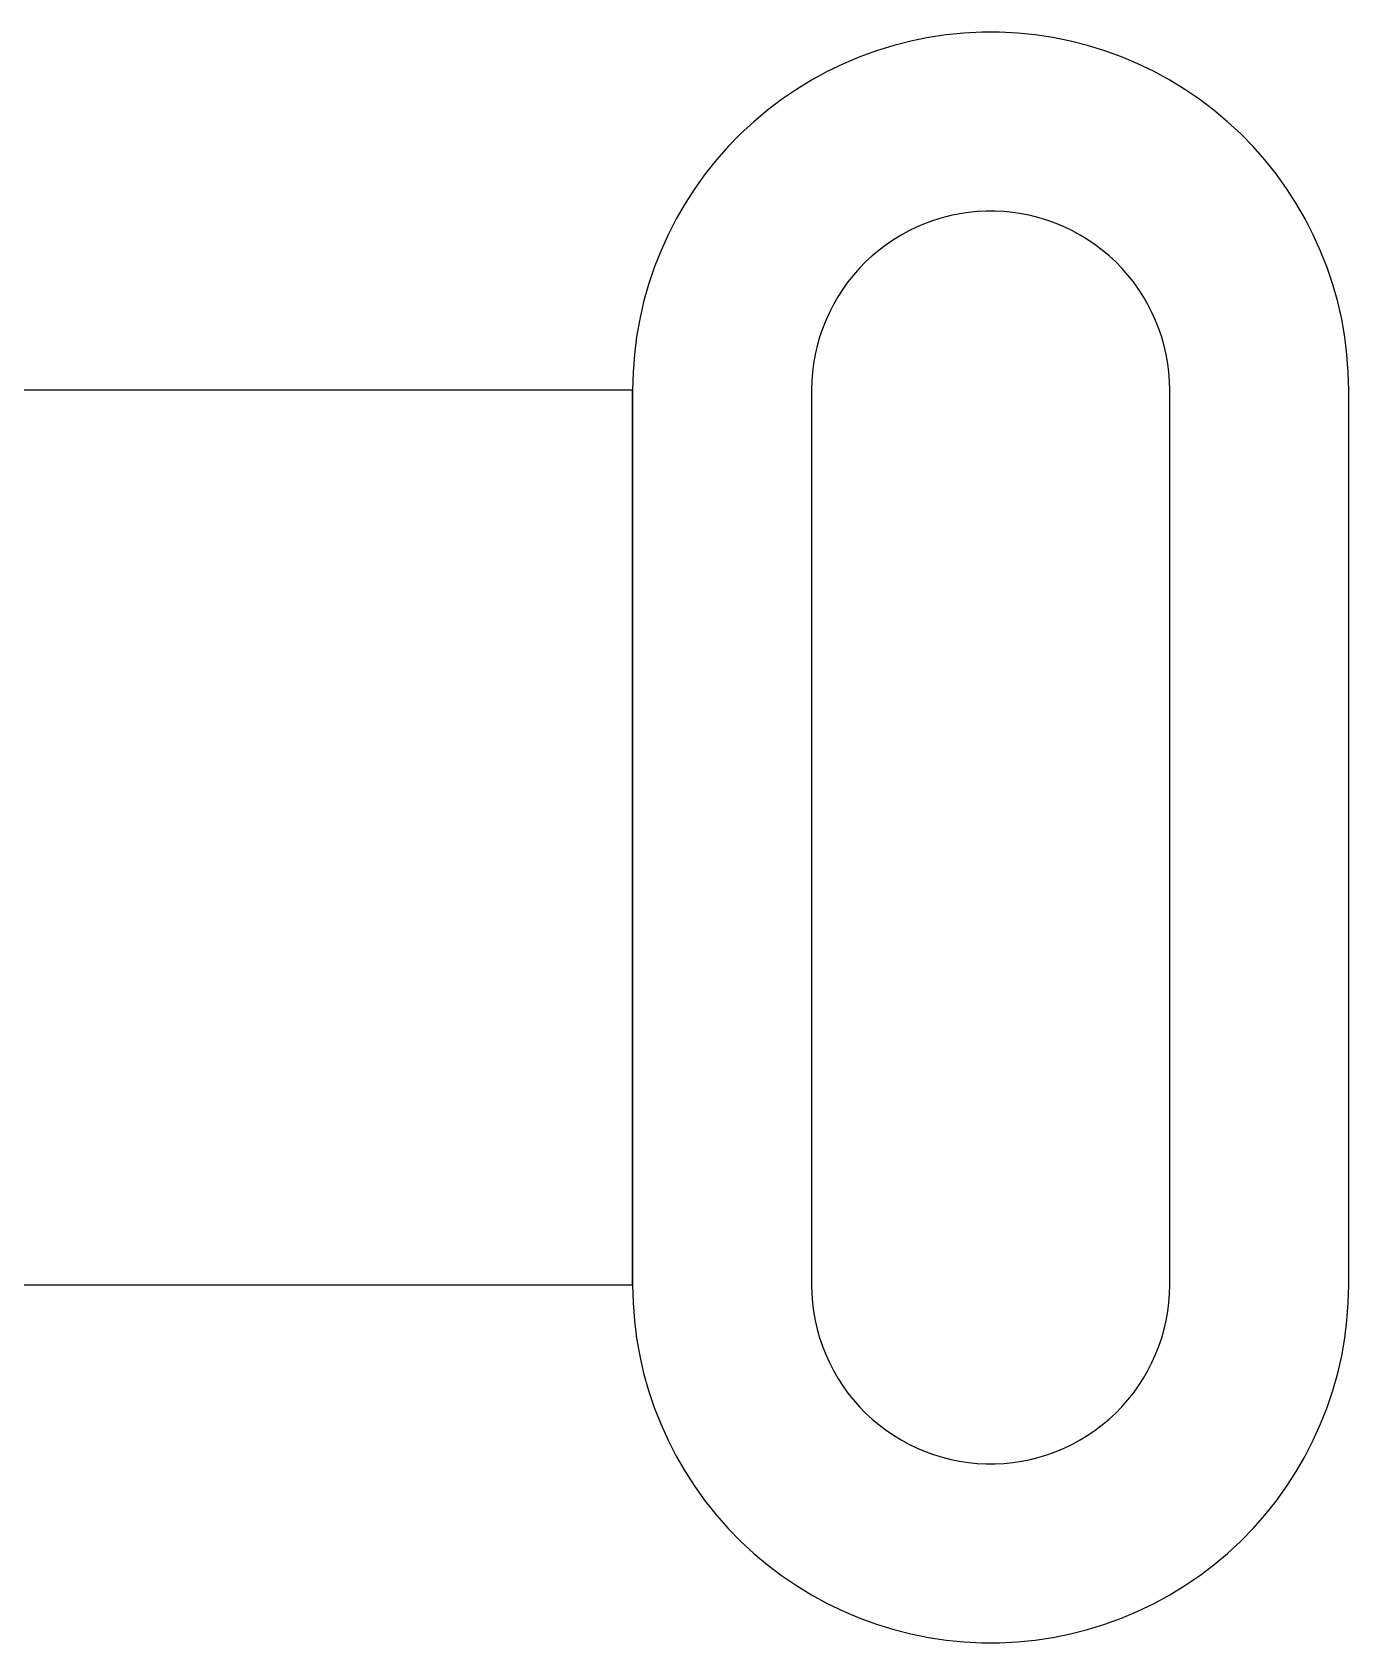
# Model space of a CAD drawing. Extents: x 0 to 2.18, y 0 to 1.81.
# Drawn here: x 0.96 to 1.385, y 0.796 to 1.315 of the extents above; entities that cross this region are included whole.
import ezdxf

# ---------------------------------------------------------------- set-up
doc = ezdxf.new("R2010")
doc.units = 0
doc.linetypes.add('HIDDEN', pattern=[9, 6, -3])
doc.layers.add('FRONT', color=7, linetype='CONTINUOUS')
doc.layers.add('FRONT_HID', color=7, linetype='HIDDEN')

msp = doc.modelspace()

# ---------------------------------------------------------------- linework, layer by layer
at = {"layer": 'FRONT'}
for p, q in [((1.249194, 1.313596), (1.243555, 1.312456)), ((1.254883, 1.314453), (1.249194, 1.313596)), ((1.260608, 1.315026), (1.254883, 1.314453)), ((1.266354, 1.315313), (1.260608, 1.315026)), ((1.272107, 1.315313), (1.266354, 1.315313)), ((1.277853, 1.315026), (1.272107, 1.315313)), ((1.283578, 1.314453), (1.277853, 1.315026)), ((1.289267, 1.313596), (1.283578, 1.314453)), ((1.294906, 1.312456), (1.289267, 1.313596)), ((1.232482, 1.30934), (1.227076, 1.307373)), ((1.23798, 1.311036), (1.232482, 1.30934)), ((1.243555, 1.312456), (1.23798, 1.311036)), ((1.300481, 1.311036), (1.294906, 1.312456)), ((1.305979, 1.30934), (1.300481, 1.311036)), ((1.311385, 1.307373), (1.305979, 1.30934)), ((1.221774, 1.305138), (1.216591, 1.302642)), ((1.227076, 1.307373), (1.221774, 1.305138)), ((1.316687, 1.305138), (1.311385, 1.307373)), ((1.32187, 1.302642), (1.316687, 1.305138)), ((1.211538, 1.29989), (1.206629, 1.29689)), ((1.216591, 1.302642), (1.211538, 1.29989)), ((1.326923, 1.29989), (1.32187, 1.302642)), ((1.331832, 1.29689), (1.326923, 1.29989)), ((1.201875, 1.293649), (1.197289, 1.290175)), ((1.206629, 1.29689), (1.201875, 1.293649)), ((1.336585, 1.293649), (1.331832, 1.29689)), ((1.341172, 1.290175), (1.336585, 1.293649)), ((1.197289, 1.290175), (1.192882, 1.286477)), ((1.345579, 1.286477), (1.341172, 1.290175)), ((1.188665, 1.282564), (1.184647, 1.278446)), ((1.192882, 1.286477), (1.188665, 1.282564)), ((1.349796, 1.282564), (1.345579, 1.286477)), ((1.353813, 1.278446), (1.349796, 1.282564)), ((1.184647, 1.278446), (1.180841, 1.274132)), ((1.35762, 1.274132), (1.353813, 1.278446)), ((1.180841, 1.274132), (1.177254, 1.269634)), ((1.361207, 1.269634), (1.35762, 1.274132)), ((1.177254, 1.269634), (1.173895, 1.264963)), ((1.364566, 1.264963), (1.361207, 1.269634)), ((1.173895, 1.264963), (1.170774, 1.26013)), ((1.367687, 1.26013), (1.364566, 1.264963)), ((1.170774, 1.26013), (1.167897, 1.255147)), ((1.259212, 1.25678), (1.256393, 1.25621)), ((1.262057, 1.257209), (1.259212, 1.25678)), ((1.264919, 1.257495), (1.262057, 1.257209)), ((1.267792, 1.257639), (1.264919, 1.257495)), ((1.270669, 1.257639), (1.267792, 1.257639)), ((1.273542, 1.257495), (1.270669, 1.257639)), ((1.276404, 1.257209), (1.273542, 1.257495)), ((1.279249, 1.25678), (1.276404, 1.257209)), ((1.282068, 1.25621), (1.279249, 1.25678)), ((1.370564, 1.255147), (1.367687, 1.26013)), ((1.167897, 1.255147), (1.165272, 1.250028)), ((1.242911, 1.251303), (1.240384, 1.249927)), ((1.245502, 1.252551), (1.242911, 1.251303)), ((1.248153, 1.253668), (1.245502, 1.252551)), ((1.250856, 1.254652), (1.248153, 1.253668)), ((1.253605, 1.2555), (1.250856, 1.254652)), ((1.256393, 1.25621), (1.253605, 1.2555)), ((1.284856, 1.2555), (1.282068, 1.25621)), ((1.287605, 1.254652), (1.284856, 1.2555)), ((1.290308, 1.253668), (1.287605, 1.254652)), ((1.292958, 1.252551), (1.290308, 1.253668)), ((1.29555, 1.251303), (1.292958, 1.252551)), ((1.298077, 1.249927), (1.29555, 1.251303)), ((1.373188, 1.250028), (1.370564, 1.255147)), ((1.165272, 1.250028), (1.162906, 1.244784)), ((1.235553, 1.246807), (1.23326, 1.24507)), ((1.23793, 1.248427), (1.235553, 1.246807)), ((1.240384, 1.249927), (1.23793, 1.248427)), ((1.300531, 1.248427), (1.298077, 1.249927)), ((1.302908, 1.246807), (1.300531, 1.248427)), ((1.305201, 1.24507), (1.302908, 1.246807)), ((1.375555, 1.244784), (1.373188, 1.250028)), ((1.162906, 1.244784), (1.160804, 1.239428)), ((1.228947, 1.241264), (1.226939, 1.239205)), ((1.231056, 1.243221), (1.228947, 1.241264)), ((1.23326, 1.24507), (1.231056, 1.243221)), ((1.307405, 1.243221), (1.305201, 1.24507)), ((1.309513, 1.241264), (1.307405, 1.243221)), ((1.311522, 1.239205), (1.309513, 1.241264)), ((1.377656, 1.239428), (1.375555, 1.244784)), ((1.160804, 1.239428), (1.158972, 1.233974)), ((1.225036, 1.237048), (1.223242, 1.234799)), ((1.226939, 1.239205), (1.225036, 1.237048)), ((1.313425, 1.237048), (1.311522, 1.239205)), ((1.315219, 1.234799), (1.313425, 1.237048)), ((1.379489, 1.233974), (1.377656, 1.239428)), ((1.158972, 1.233974), (1.157414, 1.228436)), ((1.221563, 1.232463), (1.220002, 1.230047)), ((1.223242, 1.234799), (1.221563, 1.232463)), ((1.316898, 1.232463), (1.315219, 1.234799)), ((1.318459, 1.230047), (1.316898, 1.232463)), ((1.381047, 1.228436), (1.379489, 1.233974)), ((1.157414, 1.228436), (1.156134, 1.222827)), ((1.218564, 1.227556), (1.217251, 1.224996)), ((1.220002, 1.230047), (1.218564, 1.227556)), ((1.319897, 1.227556), (1.318459, 1.230047)), ((1.321209, 1.224996), (1.319897, 1.227556)), ((1.382327, 1.222827), (1.381047, 1.228436)), ((1.156134, 1.222827), (1.155135, 1.217161)), ((1.216068, 1.222374), (1.215017, 1.219696)), ((1.217251, 1.224996), (1.216068, 1.222374)), ((1.322392, 1.222374), (1.321209, 1.224996)), ((1.323443, 1.219696), (1.322392, 1.222374)), ((1.383326, 1.217161), (1.382327, 1.222827)), ((1.155135, 1.217161), (1.154419, 1.211453)), ((1.214101, 1.216969), (1.213322, 1.2142)), ((1.215017, 1.219696), (1.214101, 1.216969)), ((1.32436, 1.216969), (1.323443, 1.219696)), ((1.325139, 1.2142), (1.32436, 1.216969)), ((1.384042, 1.211453), (1.383326, 1.217161)), ((1.154419, 1.211453), (1.153989, 1.205716)), ((1.212682, 1.211396), (1.212182, 1.208563)), ((1.213322, 1.2142), (1.212682, 1.211396)), ((1.325779, 1.211396), (1.325139, 1.2142)), ((1.326278, 1.208563), (1.325779, 1.211396)), ((1.384472, 1.205716), (1.384042, 1.211453)), ((1.153989, 1.205716), (1.153846, 1.199964)), ((1.211825, 1.205708), (1.21161, 1.20284)), ((1.212182, 1.208563), (1.211825, 1.205708)), ((1.326636, 1.205708), (1.326278, 1.208563)), ((1.326851, 1.20284), (1.326636, 1.205708)), ((1.384615, 1.199964), (1.384472, 1.205716)), ((1.153846, 1.199964), (0.891316, 1.199964)), ((1.153846, 1.199964), (1.153846, 0.911503)), ((1.21161, 1.20284), (1.211538, 1.199964)), ((1.211538, 1.199964), (1.211538, 0.911503)), ((1.326923, 1.199964), (1.326851, 1.20284)), ((1.326923, 0.911503), (1.326923, 1.199964)), ((1.384615, 0.911503), (1.384615, 1.199964)), ((0.891316, 0.911503), (1.153846, 0.911503)), ((1.153846, 0.911503), (1.153989, 0.905751)), ((1.211538, 0.911503), (1.21161, 0.908627)), ((1.21161, 0.908627), (1.211825, 0.905758)), ((1.326636, 0.905758), (1.326851, 0.908627)), ((1.326851, 0.908627), (1.326923, 0.911503)), ((1.384472, 0.905751), (1.384615, 0.911503)), ((1.153989, 0.905751), (1.154419, 0.900014)), ((1.211825, 0.905758), (1.212182, 0.902904)), ((1.326278, 0.902904), (1.326636, 0.905758)), ((1.384042, 0.900014), (1.384472, 0.905751)), ((1.154419, 0.900014), (1.155135, 0.894305)), ((1.212182, 0.902904), (1.212682, 0.900071)), ((1.212682, 0.900071), (1.213322, 0.897267)), ((1.325139, 0.897267), (1.325779, 0.900071)), ((1.325779, 0.900071), (1.326278, 0.902904)), ((1.383326, 0.894305), (1.384042, 0.900014)), ((1.155135, 0.894305), (1.156134, 0.88864)), ((1.213322, 0.897267), (1.214101, 0.894497)), ((1.214101, 0.894497), (1.215017, 0.891771)), ((1.323443, 0.891771), (1.32436, 0.894497)), ((1.32436, 0.894497), (1.325139, 0.897267)), ((1.382327, 0.88864), (1.383326, 0.894305)), ((1.156134, 0.88864), (1.157414, 0.883031)), ((1.215017, 0.891771), (1.216068, 0.889093)), ((1.216068, 0.889093), (1.217251, 0.886471)), ((1.321209, 0.886471), (1.322392, 0.889093)), ((1.322392, 0.889093), (1.323443, 0.891771)), ((1.381047, 0.883031), (1.382327, 0.88864)), ((1.157414, 0.883031), (1.158972, 0.877492)), ((1.217251, 0.886471), (1.218564, 0.883911)), ((1.218564, 0.883911), (1.220002, 0.88142)), ((1.318459, 0.88142), (1.319897, 0.883911)), ((1.319897, 0.883911), (1.321209, 0.886471)), ((1.379489, 0.877492), (1.381047, 0.883031)), ((1.158972, 0.877492), (1.160804, 0.872039)), ((1.220002, 0.88142), (1.221563, 0.879003)), ((1.221563, 0.879003), (1.223242, 0.876668)), ((1.315219, 0.876668), (1.316898, 0.879003)), ((1.316898, 0.879003), (1.318459, 0.88142)), ((1.377656, 0.872039), (1.379489, 0.877492)), ((1.223242, 0.876668), (1.225036, 0.874419)), ((1.225036, 0.874419), (1.226939, 0.872262)), ((1.226939, 0.872262), (1.228947, 0.870203)), ((1.309513, 0.870203), (1.311522, 0.872262)), ((1.311522, 0.872262), (1.313425, 0.874419)), ((1.313425, 0.874419), (1.315219, 0.876668)), ((1.160804, 0.872039), (1.162906, 0.866683)), ((1.228947, 0.870203), (1.231056, 0.868246)), ((1.231056, 0.868246), (1.23326, 0.866397)), ((1.305201, 0.866397), (1.307405, 0.868246)), ((1.307405, 0.868246), (1.309513, 0.870203)), ((1.375555, 0.866683), (1.377656, 0.872039)), ((1.162906, 0.866683), (1.165272, 0.861439)), ((1.23326, 0.866397), (1.235553, 0.86466)), ((1.235553, 0.86466), (1.23793, 0.86304)), ((1.23793, 0.86304), (1.240384, 0.86154)), ((1.298077, 0.86154), (1.300531, 0.86304)), ((1.300531, 0.86304), (1.302908, 0.86466)), ((1.302908, 0.86466), (1.305201, 0.866397)), ((1.373188, 0.861439), (1.375555, 0.866683)), ((1.165272, 0.861439), (1.167897, 0.856319)), ((1.240384, 0.86154), (1.242911, 0.860164)), ((1.242911, 0.860164), (1.245502, 0.858916)), ((1.245502, 0.858916), (1.248153, 0.857798)), ((1.248153, 0.857798), (1.250856, 0.856814)), ((1.250856, 0.856814), (1.253605, 0.855967)), ((1.284856, 0.855967), (1.287605, 0.856814)), ((1.287605, 0.856814), (1.290308, 0.857798)), ((1.290308, 0.857798), (1.292958, 0.858916)), ((1.292958, 0.858916), (1.29555, 0.860164)), ((1.29555, 0.860164), (1.298077, 0.86154)), ((1.370564, 0.856319), (1.373188, 0.861439)), ((1.167897, 0.856319), (1.170774, 0.851337)), ((1.253605, 0.855967), (1.256393, 0.855257)), ((1.256393, 0.855257), (1.259212, 0.854687)), ((1.259212, 0.854687), (1.262057, 0.854258)), ((1.262057, 0.854258), (1.264919, 0.853972)), ((1.264919, 0.853972), (1.267792, 0.853828)), ((1.267792, 0.853828), (1.270669, 0.853828)), ((1.270669, 0.853828), (1.273542, 0.853972)), ((1.273542, 0.853972), (1.276404, 0.854258)), ((1.276404, 0.854258), (1.279249, 0.854687)), ((1.279249, 0.854687), (1.282068, 0.855257)), ((1.282068, 0.855257), (1.284856, 0.855967)), ((1.367687, 0.851337), (1.370564, 0.856319)), ((1.170774, 0.851337), (1.173895, 0.846504)), ((1.173895, 0.846504), (1.177254, 0.841833)), ((1.361207, 0.841833), (1.364566, 0.846504)), ((1.364566, 0.846504), (1.367687, 0.851337)), ((1.177254, 0.841833), (1.180841, 0.837335)), ((1.35762, 0.837335), (1.361207, 0.841833)), ((1.180841, 0.837335), (1.184647, 0.833021)), ((1.353813, 0.833021), (1.35762, 0.837335)), ((1.184647, 0.833021), (1.188665, 0.828903)), ((1.349796, 0.828903), (1.353813, 0.833021)), ((1.188665, 0.828903), (1.192882, 0.824989)), ((1.345579, 0.824989), (1.349796, 0.828903)), ((1.192882, 0.824989), (1.197289, 0.821291)), ((1.197289, 0.821291), (1.201875, 0.817817)), ((1.336585, 0.817817), (1.341172, 0.821291)), ((1.341172, 0.821291), (1.345579, 0.824989)), ((1.201875, 0.817817), (1.206629, 0.814577)), ((1.331832, 0.814577), (1.336585, 0.817817)), ((1.206629, 0.814577), (1.211538, 0.811577)), ((1.211538, 0.811577), (1.216591, 0.808825)), ((1.32187, 0.808825), (1.326923, 0.811577)), ((1.326923, 0.811577), (1.331832, 0.814577)), ((1.216591, 0.808825), (1.221774, 0.806329)), ((1.221774, 0.806329), (1.227076, 0.804094)), ((1.311385, 0.804094), (1.316687, 0.806329)), ((1.316687, 0.806329), (1.32187, 0.808825)), ((1.227076, 0.804094), (1.232482, 0.802126)), ((1.232482, 0.802126), (1.23798, 0.800431)), ((1.23798, 0.800431), (1.243555, 0.799011)), ((1.294906, 0.799011), (1.300481, 0.800431)), ((1.300481, 0.800431), (1.305979, 0.802126)), ((1.305979, 0.802126), (1.311385, 0.804094)), ((1.243555, 0.799011), (1.249194, 0.797871)), ((1.249194, 0.797871), (1.254883, 0.797013)), ((1.254883, 0.797013), (1.260608, 0.796441)), ((1.260608, 0.796441), (1.266354, 0.796154)), ((1.266354, 0.796154), (1.272107, 0.796154)), ((1.272107, 0.796154), (1.277853, 0.796441)), ((1.277853, 0.796441), (1.283578, 0.797013)), ((1.283578, 0.797013), (1.289267, 0.797871)), ((1.289267, 0.797871), (1.294906, 0.799011))]:
    msp.add_line(p, q, dxfattribs=at)
at = {"layer": 'FRONT_HID', "linetype": 'HIDDEN'}
for p, q in [((1.249194, 1.313596), (1.243555, 1.312456)), ((1.249194, 1.313596), (1.243555, 1.312456)), ((1.254883, 1.314453), (1.249194, 1.313596)), ((1.254883, 1.314453), (1.249194, 1.313596)), ((1.260608, 1.315026), (1.254883, 1.314453)), ((1.260608, 1.315026), (1.254883, 1.314453)), ((1.266354, 1.315313), (1.260608, 1.315026)), ((1.266354, 1.315313), (1.260608, 1.315026)), ((1.272107, 1.315313), (1.266354, 1.315313)), ((1.272107, 1.315313), (1.266354, 1.315313)), ((1.277853, 1.315026), (1.272107, 1.315313)), ((1.277853, 1.315026), (1.272107, 1.315313)), ((1.283578, 1.314453), (1.277853, 1.315026)), ((1.283578, 1.314453), (1.277853, 1.315026)), ((1.289267, 1.313596), (1.283578, 1.314453)), ((1.289267, 1.313596), (1.283578, 1.314453)), ((1.294906, 1.312456), (1.289267, 1.313596)), ((1.294906, 1.312456), (1.289267, 1.313596)), ((1.232482, 1.30934), (1.227076, 1.307373)), ((1.232482, 1.30934), (1.227076, 1.307373)), ((1.23798, 1.311036), (1.232482, 1.30934)), ((1.23798, 1.311036), (1.232482, 1.30934)), ((1.243555, 1.312456), (1.23798, 1.311036)), ((1.243555, 1.312456), (1.23798, 1.311036)), ((1.300481, 1.311036), (1.294906, 1.312456)), ((1.300481, 1.311036), (1.294906, 1.312456)), ((1.305979, 1.30934), (1.300481, 1.311036)), ((1.305979, 1.30934), (1.300481, 1.311036)), ((1.311385, 1.307373), (1.305979, 1.30934)), ((1.311385, 1.307373), (1.305979, 1.30934)), ((1.221774, 1.305138), (1.216591, 1.302642)), ((1.221774, 1.305138), (1.216591, 1.302642)), ((1.227076, 1.307373), (1.221774, 1.305138)), ((1.227076, 1.307373), (1.221774, 1.305138)), ((1.316687, 1.305138), (1.311385, 1.307373)), ((1.316687, 1.305138), (1.311385, 1.307373)), ((1.32187, 1.302642), (1.316687, 1.305138)), ((1.32187, 1.302642), (1.316687, 1.305138)), ((1.211538, 1.29989), (1.206629, 1.29689)), ((1.211538, 1.29989), (1.206629, 1.29689)), ((1.216591, 1.302642), (1.211538, 1.29989)), ((1.216591, 1.302642), (1.211538, 1.29989)), ((1.326923, 1.29989), (1.32187, 1.302642)), ((1.326923, 1.29989), (1.32187, 1.302642)), ((1.331832, 1.29689), (1.326923, 1.29989)), ((1.331832, 1.29689), (1.326923, 1.29989)), ((1.201875, 1.293649), (1.197289, 1.290175)), ((1.201875, 1.293649), (1.197289, 1.290175)), ((1.206629, 1.29689), (1.201875, 1.293649)), ((1.206629, 1.29689), (1.201875, 1.293649)), ((1.336585, 1.293649), (1.331832, 1.29689)), ((1.336585, 1.293649), (1.331832, 1.29689)), ((1.341172, 1.290175), (1.336585, 1.293649)), ((1.341172, 1.290175), (1.336585, 1.293649)), ((1.197289, 1.290175), (1.192882, 1.286477)), ((1.197289, 1.290175), (1.192882, 1.286477)), ((1.345579, 1.286477), (1.341172, 1.290175)), ((1.345579, 1.286477), (1.341172, 1.290175)), ((1.188665, 1.282564), (1.184647, 1.278446)), ((1.188665, 1.282564), (1.184647, 1.278446)), ((1.192882, 1.286477), (1.188665, 1.282564)), ((1.192882, 1.286477), (1.188665, 1.282564)), ((1.349796, 1.282564), (1.345579, 1.286477)), ((1.349796, 1.282564), (1.345579, 1.286477)), ((1.353813, 1.278446), (1.349796, 1.282564)), ((1.353813, 1.278446), (1.349796, 1.282564)), ((1.184647, 1.278446), (1.180841, 1.274132)), ((1.184647, 1.278446), (1.180841, 1.274132)), ((1.35762, 1.274132), (1.353813, 1.278446)), ((1.35762, 1.274132), (1.353813, 1.278446)), ((1.180841, 1.274132), (1.177254, 1.269634)), ((1.180841, 1.274132), (1.177254, 1.269634)), ((1.361207, 1.269634), (1.35762, 1.274132)), ((1.361207, 1.269634), (1.35762, 1.274132)), ((1.177254, 1.269634), (1.173895, 1.264963)), ((1.177254, 1.269634), (1.173895, 1.264963)), ((1.364566, 1.264963), (1.361207, 1.269634)), ((1.364566, 1.264963), (1.361207, 1.269634)), ((1.173895, 1.264963), (1.170774, 1.26013)), ((1.173895, 1.264963), (1.170774, 1.26013)), ((1.367687, 1.26013), (1.364566, 1.264963)), ((1.367687, 1.26013), (1.364566, 1.264963)), ((1.170774, 1.26013), (1.167897, 1.255147)), ((1.170774, 1.26013), (1.167897, 1.255147)), ((1.259212, 1.25678), (1.256393, 1.25621)), ((1.259212, 1.25678), (1.256393, 1.25621)), ((1.262057, 1.257209), (1.259212, 1.25678)), ((1.262057, 1.257209), (1.259212, 1.25678)), ((1.264919, 1.257495), (1.262057, 1.257209)), ((1.264919, 1.257495), (1.262057, 1.257209)), ((1.267792, 1.257639), (1.264919, 1.257495)), ((1.267792, 1.257639), (1.264919, 1.257495)), ((1.270669, 1.257639), (1.267792, 1.257639)), ((1.270669, 1.257639), (1.267792, 1.257639)), ((1.273542, 1.257495), (1.270669, 1.257639)), ((1.273542, 1.257495), (1.270669, 1.257639)), ((1.276404, 1.257209), (1.273542, 1.257495)), ((1.276404, 1.257209), (1.273542, 1.257495)), ((1.279249, 1.25678), (1.276404, 1.257209)), ((1.279249, 1.25678), (1.276404, 1.257209)), ((1.282068, 1.25621), (1.279249, 1.25678)), ((1.282068, 1.25621), (1.279249, 1.25678)), ((1.370564, 1.255147), (1.367687, 1.26013)), ((1.370564, 1.255147), (1.367687, 1.26013)), ((1.167897, 1.255147), (1.165272, 1.250028)), ((1.167897, 1.255147), (1.165272, 1.250028)), ((1.242911, 1.251303), (1.240384, 1.249927)), ((1.242911, 1.251303), (1.240384, 1.249927)), ((1.245502, 1.252551), (1.242911, 1.251303)), ((1.245502, 1.252551), (1.242911, 1.251303)), ((1.248153, 1.253668), (1.245502, 1.252551)), ((1.248153, 1.253668), (1.245502, 1.252551)), ((1.250856, 1.254652), (1.248153, 1.253668)), ((1.250856, 1.254652), (1.248153, 1.253668)), ((1.253605, 1.2555), (1.250856, 1.254652)), ((1.253605, 1.2555), (1.250856, 1.254652)), ((1.256393, 1.25621), (1.253605, 1.2555)), ((1.256393, 1.25621), (1.253605, 1.2555)), ((1.284856, 1.2555), (1.282068, 1.25621)), ((1.284856, 1.2555), (1.282068, 1.25621)), ((1.287605, 1.254652), (1.284856, 1.2555)), ((1.287605, 1.254652), (1.284856, 1.2555)), ((1.290308, 1.253668), (1.287605, 1.254652)), ((1.290308, 1.253668), (1.287605, 1.254652)), ((1.292958, 1.252551), (1.290308, 1.253668)), ((1.292958, 1.252551), (1.290308, 1.253668)), ((1.29555, 1.251303), (1.292958, 1.252551)), ((1.29555, 1.251303), (1.292958, 1.252551)), ((1.298077, 1.249927), (1.29555, 1.251303)), ((1.298077, 1.249927), (1.29555, 1.251303)), ((1.373188, 1.250028), (1.370564, 1.255147)), ((1.373188, 1.250028), (1.370564, 1.255147)), ((1.165272, 1.250028), (1.162906, 1.244784)), ((1.165272, 1.250028), (1.162906, 1.244784)), ((1.235553, 1.246807), (1.23326, 1.24507)), ((1.235553, 1.246807), (1.23326, 1.24507)), ((1.23793, 1.248427), (1.235553, 1.246807)), ((1.23793, 1.248427), (1.235553, 1.246807)), ((1.240384, 1.249927), (1.23793, 1.248427)), ((1.240384, 1.249927), (1.23793, 1.248427)), ((1.300531, 1.248427), (1.298077, 1.249927)), ((1.300531, 1.248427), (1.298077, 1.249927)), ((1.302908, 1.246807), (1.300531, 1.248427)), ((1.302908, 1.246807), (1.300531, 1.248427)), ((1.305201, 1.24507), (1.302908, 1.246807)), ((1.305201, 1.24507), (1.302908, 1.246807)), ((1.375555, 1.244784), (1.373188, 1.250028)), ((1.375555, 1.244784), (1.373188, 1.250028)), ((1.162906, 1.244784), (1.160804, 1.239428)), ((1.162906, 1.244784), (1.160804, 1.239428)), ((1.228947, 1.241264), (1.226939, 1.239205)), ((1.228947, 1.241264), (1.226939, 1.239205)), ((1.231056, 1.243221), (1.228947, 1.241264)), ((1.231056, 1.243221), (1.228947, 1.241264)), ((1.23326, 1.24507), (1.231056, 1.243221)), ((1.23326, 1.24507), (1.231056, 1.243221)), ((1.307405, 1.243221), (1.305201, 1.24507)), ((1.307405, 1.243221), (1.305201, 1.24507)), ((1.309513, 1.241264), (1.307405, 1.243221)), ((1.309513, 1.241264), (1.307405, 1.243221)), ((1.311522, 1.239205), (1.309513, 1.241264)), ((1.311522, 1.239205), (1.309513, 1.241264)), ((1.377656, 1.239428), (1.375555, 1.244784)), ((1.377656, 1.239428), (1.375555, 1.244784)), ((1.160804, 1.239428), (1.158972, 1.233974)), ((1.160804, 1.239428), (1.158972, 1.233974)), ((1.225036, 1.237048), (1.223242, 1.234799)), ((1.225036, 1.237048), (1.223242, 1.234799)), ((1.226939, 1.239205), (1.225036, 1.237048)), ((1.226939, 1.239205), (1.225036, 1.237048)), ((1.313425, 1.237048), (1.311522, 1.239205)), ((1.313425, 1.237048), (1.311522, 1.239205)), ((1.315219, 1.234799), (1.313425, 1.237048)), ((1.315219, 1.234799), (1.313425, 1.237048)), ((1.379489, 1.233974), (1.377656, 1.239428)), ((1.379489, 1.233974), (1.377656, 1.239428)), ((1.158972, 1.233974), (1.157414, 1.228436)), ((1.158972, 1.233974), (1.157414, 1.228436)), ((1.221563, 1.232463), (1.220002, 1.230047)), ((1.221563, 1.232463), (1.220002, 1.230047)), ((1.223242, 1.234799), (1.221563, 1.232463)), ((1.223242, 1.234799), (1.221563, 1.232463)), ((1.316898, 1.232463), (1.315219, 1.234799)), ((1.316898, 1.232463), (1.315219, 1.234799)), ((1.318459, 1.230047), (1.316898, 1.232463)), ((1.318459, 1.230047), (1.316898, 1.232463)), ((1.381047, 1.228436), (1.379489, 1.233974)), ((1.381047, 1.228436), (1.379489, 1.233974)), ((1.157414, 1.228436), (1.156134, 1.222827)), ((1.157414, 1.228436), (1.156134, 1.222827)), ((1.218564, 1.227556), (1.217251, 1.224996)), ((1.218564, 1.227556), (1.217251, 1.224996)), ((1.220002, 1.230047), (1.218564, 1.227556)), ((1.220002, 1.230047), (1.218564, 1.227556)), ((1.319897, 1.227556), (1.318459, 1.230047)), ((1.319897, 1.227556), (1.318459, 1.230047)), ((1.321209, 1.224996), (1.319897, 1.227556)), ((1.321209, 1.224996), (1.319897, 1.227556)), ((1.382327, 1.222827), (1.381047, 1.228436)), ((1.382327, 1.222827), (1.381047, 1.228436)), ((1.156134, 1.222827), (1.155135, 1.217161)), ((1.156134, 1.222827), (1.155135, 1.217161)), ((1.216068, 1.222374), (1.215017, 1.219696)), ((1.216068, 1.222374), (1.215017, 1.219696)), ((1.217251, 1.224996), (1.216068, 1.222374)), ((1.217251, 1.224996), (1.216068, 1.222374)), ((1.322392, 1.222374), (1.321209, 1.224996)), ((1.322392, 1.222374), (1.321209, 1.224996)), ((1.323443, 1.219696), (1.322392, 1.222374)), ((1.323443, 1.219696), (1.322392, 1.222374)), ((1.383326, 1.217161), (1.382327, 1.222827)), ((1.383326, 1.217161), (1.382327, 1.222827)), ((1.155135, 1.217161), (1.154419, 1.211453)), ((1.155135, 1.217161), (1.154419, 1.211453)), ((1.214101, 1.216969), (1.213322, 1.2142)), ((1.214101, 1.216969), (1.213322, 1.2142)), ((1.215017, 1.219696), (1.214101, 1.216969)), ((1.215017, 1.219696), (1.214101, 1.216969)), ((1.32436, 1.216969), (1.323443, 1.219696)), ((1.32436, 1.216969), (1.323443, 1.219696)), ((1.325139, 1.2142), (1.32436, 1.216969)), ((1.325139, 1.2142), (1.32436, 1.216969)), ((1.384042, 1.211453), (1.383326, 1.217161)), ((1.384042, 1.211453), (1.383326, 1.217161)), ((1.154419, 1.211453), (1.153989, 1.205716)), ((1.154419, 1.211453), (1.153989, 1.205716)), ((1.212682, 1.211396), (1.212182, 1.208563)), ((1.212682, 1.211396), (1.212182, 1.208563)), ((1.213322, 1.2142), (1.212682, 1.211396)), ((1.213322, 1.2142), (1.212682, 1.211396)), ((1.325779, 1.211396), (1.325139, 1.2142)), ((1.325779, 1.211396), (1.325139, 1.2142)), ((1.326278, 1.208563), (1.325779, 1.211396)), ((1.326278, 1.208563), (1.325779, 1.211396)), ((1.384472, 1.205716), (1.384042, 1.211453)), ((1.384472, 1.205716), (1.384042, 1.211453)), ((1.153989, 1.205716), (1.153846, 1.199964)), ((1.153989, 1.205716), (1.153846, 1.199964)), ((1.211825, 1.205708), (1.21161, 1.20284)), ((1.211825, 1.205708), (1.21161, 1.20284)), ((1.212182, 1.208563), (1.211825, 1.205708)), ((1.212182, 1.208563), (1.211825, 1.205708)), ((1.326636, 1.205708), (1.326278, 1.208563)), ((1.326636, 1.205708), (1.326278, 1.208563)), ((1.326851, 1.20284), (1.326636, 1.205708)), ((1.326851, 1.20284), (1.326636, 1.205708)), ((1.384615, 1.199964), (1.384472, 1.205716)), ((1.384615, 1.199964), (1.384472, 1.205716)), ((1.153846, 1.199964), (0.891316, 1.199964)), ((1.153846, 1.199964), (0.891316, 1.199964)), ((1.153846, 0.911503), (1.153846, 1.199964)), ((1.153846, 0.911503), (1.153846, 1.199964)), ((1.153846, 1.199964), (1.153846, 0.911503)), ((1.21161, 1.20284), (1.211538, 1.199964)), ((1.21161, 1.20284), (1.211538, 1.199964)), ((1.211538, 1.199964), (1.211538, 0.911503)), ((1.211538, 1.199964), (1.211538, 0.911503)), ((1.326923, 1.199964), (1.326851, 1.20284)), ((1.326923, 1.199964), (1.326851, 1.20284)), ((1.326923, 0.911503), (1.326923, 1.199964)), ((1.326923, 0.911503), (1.326923, 1.199964)), ((1.384615, 0.911503), (1.384615, 1.199964)), ((1.384615, 0.911503), (1.384615, 1.199964)), ((0.891316, 0.911503), (1.153846, 0.911503)), ((0.891316, 0.911503), (1.153846, 0.911503)), ((1.153846, 0.911503), (1.153989, 0.905751)), ((1.153846, 0.911503), (1.153989, 0.905751)), ((1.211538, 0.911503), (1.21161, 0.908627)), ((1.211538, 0.911503), (1.21161, 0.908627)), ((1.21161, 0.908627), (1.211825, 0.905758)), ((1.21161, 0.908627), (1.211825, 0.905758)), ((1.326636, 0.905758), (1.326851, 0.908627)), ((1.326636, 0.905758), (1.326851, 0.908627)), ((1.326851, 0.908627), (1.326923, 0.911503)), ((1.326851, 0.908627), (1.326923, 0.911503)), ((1.384472, 0.905751), (1.384615, 0.911503)), ((1.384472, 0.905751), (1.384615, 0.911503)), ((1.153989, 0.905751), (1.154419, 0.900014)), ((1.153989, 0.905751), (1.154419, 0.900014)), ((1.211825, 0.905758), (1.212182, 0.902904)), ((1.211825, 0.905758), (1.212182, 0.902904)), ((1.326278, 0.902904), (1.326636, 0.905758)), ((1.326278, 0.902904), (1.326636, 0.905758)), ((1.384042, 0.900014), (1.384472, 0.905751)), ((1.384042, 0.900014), (1.384472, 0.905751)), ((1.154419, 0.900014), (1.155135, 0.894305)), ((1.154419, 0.900014), (1.155135, 0.894305)), ((1.212182, 0.902904), (1.212682, 0.900071)), ((1.212182, 0.902904), (1.212682, 0.900071)), ((1.212682, 0.900071), (1.213322, 0.897267)), ((1.212682, 0.900071), (1.213322, 0.897267)), ((1.325139, 0.897267), (1.325779, 0.900071)), ((1.325139, 0.897267), (1.325779, 0.900071)), ((1.325779, 0.900071), (1.326278, 0.902904)), ((1.325779, 0.900071), (1.326278, 0.902904)), ((1.383326, 0.894305), (1.384042, 0.900014)), ((1.383326, 0.894305), (1.384042, 0.900014)), ((1.155135, 0.894305), (1.156134, 0.88864)), ((1.155135, 0.894305), (1.156134, 0.88864)), ((1.213322, 0.897267), (1.214101, 0.894497)), ((1.213322, 0.897267), (1.214101, 0.894497)), ((1.214101, 0.894497), (1.215017, 0.891771)), ((1.214101, 0.894497), (1.215017, 0.891771)), ((1.323443, 0.891771), (1.32436, 0.894497)), ((1.323443, 0.891771), (1.32436, 0.894497)), ((1.32436, 0.894497), (1.325139, 0.897267)), ((1.32436, 0.894497), (1.325139, 0.897267)), ((1.382327, 0.88864), (1.383326, 0.894305)), ((1.382327, 0.88864), (1.383326, 0.894305)), ((1.156134, 0.88864), (1.157414, 0.883031)), ((1.156134, 0.88864), (1.157414, 0.883031)), ((1.215017, 0.891771), (1.216068, 0.889093)), ((1.215017, 0.891771), (1.216068, 0.889093)), ((1.216068, 0.889093), (1.217251, 0.886471)), ((1.216068, 0.889093), (1.217251, 0.886471)), ((1.321209, 0.886471), (1.322392, 0.889093)), ((1.321209, 0.886471), (1.322392, 0.889093)), ((1.322392, 0.889093), (1.323443, 0.891771)), ((1.322392, 0.889093), (1.323443, 0.891771)), ((1.381047, 0.883031), (1.382327, 0.88864)), ((1.381047, 0.883031), (1.382327, 0.88864)), ((1.157414, 0.883031), (1.158972, 0.877492)), ((1.157414, 0.883031), (1.158972, 0.877492)), ((1.217251, 0.886471), (1.218564, 0.883911)), ((1.217251, 0.886471), (1.218564, 0.883911)), ((1.218564, 0.883911), (1.220002, 0.88142)), ((1.218564, 0.883911), (1.220002, 0.88142)), ((1.318459, 0.88142), (1.319897, 0.883911)), ((1.318459, 0.88142), (1.319897, 0.883911)), ((1.319897, 0.883911), (1.321209, 0.886471)), ((1.319897, 0.883911), (1.321209, 0.886471)), ((1.379489, 0.877492), (1.381047, 0.883031)), ((1.379489, 0.877492), (1.381047, 0.883031)), ((1.158972, 0.877492), (1.160804, 0.872039)), ((1.158972, 0.877492), (1.160804, 0.872039)), ((1.220002, 0.88142), (1.221563, 0.879003)), ((1.220002, 0.88142), (1.221563, 0.879003)), ((1.221563, 0.879003), (1.223242, 0.876668)), ((1.221563, 0.879003), (1.223242, 0.876668)), ((1.315219, 0.876668), (1.316898, 0.879003)), ((1.315219, 0.876668), (1.316898, 0.879003)), ((1.316898, 0.879003), (1.318459, 0.88142)), ((1.316898, 0.879003), (1.318459, 0.88142)), ((1.377656, 0.872039), (1.379489, 0.877492)), ((1.377656, 0.872039), (1.379489, 0.877492)), ((1.223242, 0.876668), (1.225036, 0.874419)), ((1.223242, 0.876668), (1.225036, 0.874419)), ((1.225036, 0.874419), (1.226939, 0.872262)), ((1.225036, 0.874419), (1.226939, 0.872262)), ((1.226939, 0.872262), (1.228947, 0.870203)), ((1.226939, 0.872262), (1.228947, 0.870203)), ((1.309513, 0.870203), (1.311522, 0.872262)), ((1.309513, 0.870203), (1.311522, 0.872262)), ((1.311522, 0.872262), (1.313425, 0.874419)), ((1.311522, 0.872262), (1.313425, 0.874419)), ((1.313425, 0.874419), (1.315219, 0.876668)), ((1.313425, 0.874419), (1.315219, 0.876668)), ((1.160804, 0.872039), (1.162906, 0.866683)), ((1.160804, 0.872039), (1.162906, 0.866683)), ((1.228947, 0.870203), (1.231056, 0.868246)), ((1.228947, 0.870203), (1.231056, 0.868246)), ((1.231056, 0.868246), (1.23326, 0.866397)), ((1.231056, 0.868246), (1.23326, 0.866397)), ((1.305201, 0.866397), (1.307405, 0.868246)), ((1.305201, 0.866397), (1.307405, 0.868246)), ((1.307405, 0.868246), (1.309513, 0.870203)), ((1.307405, 0.868246), (1.309513, 0.870203)), ((1.375555, 0.866683), (1.377656, 0.872039)), ((1.375555, 0.866683), (1.377656, 0.872039)), ((1.162906, 0.866683), (1.165272, 0.861439)), ((1.162906, 0.866683), (1.165272, 0.861439)), ((1.23326, 0.866397), (1.235553, 0.86466)), ((1.23326, 0.866397), (1.235553, 0.86466)), ((1.235553, 0.86466), (1.23793, 0.86304)), ((1.235553, 0.86466), (1.23793, 0.86304)), ((1.23793, 0.86304), (1.240384, 0.86154)), ((1.23793, 0.86304), (1.240384, 0.86154)), ((1.298077, 0.86154), (1.300531, 0.86304)), ((1.298077, 0.86154), (1.300531, 0.86304)), ((1.300531, 0.86304), (1.302908, 0.86466)), ((1.300531, 0.86304), (1.302908, 0.86466)), ((1.302908, 0.86466), (1.305201, 0.866397)), ((1.302908, 0.86466), (1.305201, 0.866397)), ((1.373188, 0.861439), (1.375555, 0.866683)), ((1.373188, 0.861439), (1.375555, 0.866683)), ((1.165272, 0.861439), (1.167897, 0.856319)), ((1.165272, 0.861439), (1.167897, 0.856319)), ((1.240384, 0.86154), (1.242911, 0.860164)), ((1.240384, 0.86154), (1.242911, 0.860164)), ((1.242911, 0.860164), (1.245502, 0.858916)), ((1.242911, 0.860164), (1.245502, 0.858916)), ((1.245502, 0.858916), (1.248153, 0.857798)), ((1.245502, 0.858916), (1.248153, 0.857798)), ((1.248153, 0.857798), (1.250856, 0.856814)), ((1.248153, 0.857798), (1.250856, 0.856814)), ((1.250856, 0.856814), (1.253605, 0.855967)), ((1.250856, 0.856814), (1.253605, 0.855967)), ((1.284856, 0.855967), (1.287605, 0.856814)), ((1.284856, 0.855967), (1.287605, 0.856814)), ((1.287605, 0.856814), (1.290308, 0.857798)), ((1.287605, 0.856814), (1.290308, 0.857798)), ((1.290308, 0.857798), (1.292958, 0.858916)), ((1.290308, 0.857798), (1.292958, 0.858916)), ((1.292958, 0.858916), (1.29555, 0.860164)), ((1.292958, 0.858916), (1.29555, 0.860164)), ((1.29555, 0.860164), (1.298077, 0.86154)), ((1.29555, 0.860164), (1.298077, 0.86154)), ((1.370564, 0.856319), (1.373188, 0.861439)), ((1.370564, 0.856319), (1.373188, 0.861439)), ((1.167897, 0.856319), (1.170774, 0.851337)), ((1.167897, 0.856319), (1.170774, 0.851337)), ((1.253605, 0.855967), (1.256393, 0.855257)), ((1.253605, 0.855967), (1.256393, 0.855257)), ((1.256393, 0.855257), (1.259212, 0.854687)), ((1.256393, 0.855257), (1.259212, 0.854687)), ((1.259212, 0.854687), (1.262057, 0.854258)), ((1.259212, 0.854687), (1.262057, 0.854258)), ((1.262057, 0.854258), (1.264919, 0.853972)), ((1.262057, 0.854258), (1.264919, 0.853972)), ((1.264919, 0.853972), (1.267792, 0.853828)), ((1.264919, 0.853972), (1.267792, 0.853828)), ((1.267792, 0.853828), (1.270669, 0.853828)), ((1.267792, 0.853828), (1.270669, 0.853828)), ((1.270669, 0.853828), (1.273542, 0.853972)), ((1.270669, 0.853828), (1.273542, 0.853972)), ((1.273542, 0.853972), (1.276404, 0.854258)), ((1.273542, 0.853972), (1.276404, 0.854258)), ((1.276404, 0.854258), (1.279249, 0.854687)), ((1.276404, 0.854258), (1.279249, 0.854687)), ((1.279249, 0.854687), (1.282068, 0.855257)), ((1.279249, 0.854687), (1.282068, 0.855257)), ((1.282068, 0.855257), (1.284856, 0.855967)), ((1.282068, 0.855257), (1.284856, 0.855967)), ((1.367687, 0.851337), (1.370564, 0.856319)), ((1.367687, 0.851337), (1.370564, 0.856319)), ((1.170774, 0.851337), (1.173895, 0.846504)), ((1.170774, 0.851337), (1.173895, 0.846504)), ((1.173895, 0.846504), (1.177254, 0.841833)), ((1.173895, 0.846504), (1.177254, 0.841833)), ((1.361207, 0.841833), (1.364566, 0.846504)), ((1.361207, 0.841833), (1.364566, 0.846504)), ((1.364566, 0.846504), (1.367687, 0.851337)), ((1.364566, 0.846504), (1.367687, 0.851337)), ((1.177254, 0.841833), (1.180841, 0.837335)), ((1.177254, 0.841833), (1.180841, 0.837335)), ((1.35762, 0.837335), (1.361207, 0.841833)), ((1.35762, 0.837335), (1.361207, 0.841833)), ((1.180841, 0.837335), (1.184647, 0.833021)), ((1.180841, 0.837335), (1.184647, 0.833021)), ((1.353813, 0.833021), (1.35762, 0.837335)), ((1.353813, 0.833021), (1.35762, 0.837335)), ((1.184647, 0.833021), (1.188665, 0.828903)), ((1.184647, 0.833021), (1.188665, 0.828903)), ((1.349796, 0.828903), (1.353813, 0.833021)), ((1.349796, 0.828903), (1.353813, 0.833021)), ((1.188665, 0.828903), (1.192882, 0.824989)), ((1.188665, 0.828903), (1.192882, 0.824989)), ((1.345579, 0.824989), (1.349796, 0.828903)), ((1.345579, 0.824989), (1.349796, 0.828903)), ((1.192882, 0.824989), (1.197289, 0.821291)), ((1.192882, 0.824989), (1.197289, 0.821291)), ((1.197289, 0.821291), (1.201875, 0.817817)), ((1.197289, 0.821291), (1.201875, 0.817817)), ((1.336585, 0.817817), (1.341172, 0.821291)), ((1.336585, 0.817817), (1.341172, 0.821291)), ((1.341172, 0.821291), (1.345579, 0.824989)), ((1.341172, 0.821291), (1.345579, 0.824989)), ((1.201875, 0.817817), (1.206629, 0.814577)), ((1.201875, 0.817817), (1.206629, 0.814577)), ((1.331832, 0.814577), (1.336585, 0.817817)), ((1.331832, 0.814577), (1.336585, 0.817817)), ((1.206629, 0.814577), (1.211538, 0.811577)), ((1.206629, 0.814577), (1.211538, 0.811577)), ((1.211538, 0.811577), (1.216591, 0.808825)), ((1.211538, 0.811577), (1.216591, 0.808825)), ((1.32187, 0.808825), (1.326923, 0.811577)), ((1.32187, 0.808825), (1.326923, 0.811577)), ((1.326923, 0.811577), (1.331832, 0.814577)), ((1.326923, 0.811577), (1.331832, 0.814577)), ((1.216591, 0.808825), (1.221774, 0.806329)), ((1.216591, 0.808825), (1.221774, 0.806329)), ((1.221774, 0.806329), (1.227076, 0.804094)), ((1.221774, 0.806329), (1.227076, 0.804094)), ((1.311385, 0.804094), (1.316687, 0.806329)), ((1.311385, 0.804094), (1.316687, 0.806329)), ((1.316687, 0.806329), (1.32187, 0.808825)), ((1.316687, 0.806329), (1.32187, 0.808825)), ((1.227076, 0.804094), (1.232482, 0.802126)), ((1.227076, 0.804094), (1.232482, 0.802126)), ((1.232482, 0.802126), (1.23798, 0.800431)), ((1.232482, 0.802126), (1.23798, 0.800431)), ((1.23798, 0.800431), (1.243555, 0.799011)), ((1.23798, 0.800431), (1.243555, 0.799011)), ((1.294906, 0.799011), (1.300481, 0.800431)), ((1.294906, 0.799011), (1.300481, 0.800431)), ((1.300481, 0.800431), (1.305979, 0.802126)), ((1.300481, 0.800431), (1.305979, 0.802126)), ((1.305979, 0.802126), (1.311385, 0.804094)), ((1.305979, 0.802126), (1.311385, 0.804094)), ((1.243555, 0.799011), (1.249194, 0.797871)), ((1.243555, 0.799011), (1.249194, 0.797871)), ((1.249194, 0.797871), (1.254883, 0.797013)), ((1.249194, 0.797871), (1.254883, 0.797013)), ((1.254883, 0.797013), (1.260608, 0.796441)), ((1.254883, 0.797013), (1.260608, 0.796441)), ((1.260608, 0.796441), (1.266354, 0.796154)), ((1.260608, 0.796441), (1.266354, 0.796154)), ((1.266354, 0.796154), (1.272107, 0.796154)), ((1.266354, 0.796154), (1.272107, 0.796154)), ((1.272107, 0.796154), (1.277853, 0.796441)), ((1.272107, 0.796154), (1.277853, 0.796441)), ((1.277853, 0.796441), (1.283578, 0.797013)), ((1.277853, 0.796441), (1.283578, 0.797013)), ((1.283578, 0.797013), (1.289267, 0.797871)), ((1.283578, 0.797013), (1.289267, 0.797871)), ((1.289267, 0.797871), (1.294906, 0.799011)), ((1.289267, 0.797871), (1.294906, 0.799011))]:
    msp.add_line(p, q, dxfattribs=at)

doc.saveas('drawing.dxf')
